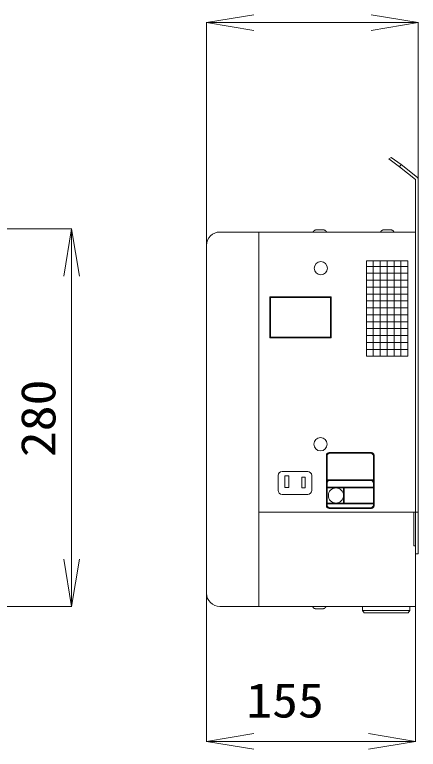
# Model space of a CAD drawing. Units: millimetres, scale not verified. Extents: x -1485 to 1485, y -1050 to 1050.
# Drawn here: x -366 to -67, y -326 to 219 of the extents above; entities that cross this region are included whole.
import ezdxf
from ezdxf.enums import TextEntityAlignment as Align

# ---------------------------------------------------------------- set-up
doc = ezdxf.new("R2010")
doc.units = ezdxf.units.MM
doc.header["$LTSCALE"] = 10
doc.layers.add('0-0_0', color=7, linetype='Continuous', lineweight=18)
doc.styles.add('ＭＳ ゴシック', font='')
doc.styles.get('ＭＳ ゴシック').set_extended_font_data('MS Gothic')

msp = doc.modelspace()

# ---------------------------------------------------------------- linework, layer by layer
at = {"layer": '0-0_0'}
for p, q in [((-101.62, 219.03), (-66.62, 213.19)), ((-223.62, 45.84), (-223.62, 213.37)), ((-188.62, 207.36), (-223.62, 213.19)), ((-188.62, 213.19), (-101.62, 213.19)), ((-66.62, 97.13), (-66.62, 213.37)), ((-88.44, 112.1), (-86.75, 113.19)), ((-86.75, 113.19), (-79.22, 107.98)), ((-80.44, 106.28), (-68.62, 96.83)), ((-67.23, 98.28), (-79.22, 107.98)), ((-66.62, 97.07), (-67.23, 98.28)), ((-66.62, -180.79), (-66.62, 97.07)), ((-389.07, 60.19), (-323.44, 60.19)), ((-329.45, 25.19), (-323.62, 60.19)), ((-184.82, 57.89), (-184.82, -219.81)), ((-68.62, -219.81), (-68.62, 49.77)), ((-223.62, 47.89), (-223.62, -209.81)), ((-105.11, -34.25), (-105.11, 36.42)), ((-99.98, -34.25), (-99.98, 36.42)), ((-94.85, -34.25), (-94.85, 36.42)), ((-89.72, -34.25), (-89.72, 36.42)), ((-84.59, -34.25), (-84.59, 36.42)), ((-79.46, -34.25), (-79.46, 36.42)), ((-105.11, 32.42), (-74.5, 32.42)), ((-105.11, 27.29), (-74.5, 27.29)), ((-323.62, -184.72), (-323.62, 25.19)), ((-105.11, 22.16), (-74.5, 22.16)), ((-105.11, 17.02), (-74.5, 17.02)), ((-105.11, 11.9), (-74.5, 11.9)), ((-176.7, -20.63), (-176.7, 9.8)), ((-176.2, -20.13), (-176.2, 9.3)), ((-105.11, 6.76), (-74.5, 6.76)), ((-105.11, 1.64), (-74.5, 1.64)), ((-105.11, -3.49), (-74.5, -3.49)), ((-105.11, -8.63), (-74.5, -8.63)), ((-176.7, -20.63), (-131.28, -20.63)), ((-176.2, -20.13), (-131.78, -20.13)), ((-105.11, -34.25), (-74.26, -34.25)), ((-134.72, -145.04), (-134.72, -107.62)), ((-134.22, -144.54), (-134.22, -108.12)), ((-132.72, -105.62), (-101.4, -105.62)), ((-132.22, -106.12), (-101.9, -106.12)), ((-99.9, -108.12), (-99.9, -144.54)), ((-99.4, -107.62), (-99.4, -145.04)), ((-167.58, -119.65), (-148.58, -119.65)), ((-170.58, -122.65), (-170.58, -133.65)), ((-145.58, -122.65), (-145.58, -133.65)), ((-132.72, -125.79), (-101.4, -125.79)), ((-132.22, -126.29), (-101.9, -126.29)), ((-99.9, -131.3), (-134.22, -131.3)), ((-99.9, -131.8), (-134.22, -131.8)), ((-122.01, -143.06), (-122.01, -131.8)), ((-121.51, -143.06), (-121.51, -131.8)), ((-148.58, -136.65), (-167.58, -136.65)), ((-99.9, -143.06), (-134.22, -143.06)), ((-99.9, -143.56), (-134.22, -143.56)), ((-101.4, -147.04), (-132.72, -147.04)), ((-101.9, -146.54), (-132.22, -146.54)), ((-66.62, -149.81), (-184.82, -149.81)), ((-70.01, -174.7), (-70.01, -149.81)), ((-70.01, -174.7), (-68.62, -174.7)), ((-317.78, -184.72), (-323.62, -219.72)), ((-68.62, -180.79), (-66.62, -180.79)), ((-223.62, -210.42), (-223.58, -319.98)), ((-380.74, -219.72), (-323.44, -219.72)), ((-213.62, -219.81), (-68.62, -219.81)), ((-107.94, -222.72), (-107.94, -219.81)), ((-107.94, -222.72), (-72.94, -222.72)), ((-107.94, -222.72), (-106.72, -224.41)), ((-72.94, -222.72), (-74.16, -224.41)), ((-72.94, -222.72), (-72.94, -219.8)), ((-68.62, -219.87), (-68.62, -319.98)), ((-106.72, -224.41), (-74.16, -224.41)), ((-103.62, -313.97), (-68.62, -319.8)), ((-188.58, -325.64), (-223.58, -319.8)), ((-188.58, -319.8), (-103.62, -319.8))]:
    msp.add_line(p, q, dxfattribs=at)
for points in [[(-188.62, 219.03), (-223.62, 213.19), (-188.62, 213.19)], [(-101.62, 207.36), (-66.62, 213.19), (-101.62, 213.19)], [(-79.22, 107.98), (-80.44, 106.28), (-88.44, 112.1)], [(-210.68, 57.89), (-68.62, 57.89), (-68.62, 96.83)], [(-317.78, 25.19), (-323.62, 60.19), (-323.62, 25.19)], [(-213.62, 57.89), (-68.62, 57.89), (-68.62, 49.77)], [(-144.05, 58.69), (-144.12, 58.61), (-144.18, 58.53), (-144.24, 58.45), (-144.31, 58.36), (-144.36, 58.27), (-144.42, 58.18), (-144.48, 58.08), (-144.54, 57.99), (-144.59, 57.89), (-134.78, 57.89)], [(-138.09, 59.58), (-141.09, 59.58), (-141.2, 59.58), (-141.3, 59.58), (-141.41, 59.58), (-141.51, 59.57), (-141.6, 59.57), (-141.7, 59.57), (-141.79, 59.56), (-141.88, 59.55), (-141.97, 59.55), (-142.05, 59.54), (-142.14, 59.53), (-142.22, 59.52), (-142.3, 59.51), (-142.38, 59.5), (-142.45, 59.48), (-142.53, 59.47), (-142.6, 59.46), (-142.67, 59.44), (-142.74, 59.43), (-142.8, 59.41), (-142.87, 59.39), (-142.93, 59.37), (-142.99, 59.35), (-143.05, 59.33), (-143.11, 59.31), (-143.17, 59.29), (-143.22, 59.27), (-143.28, 59.25), (-143.33, 59.22), (-143.38, 59.2), (-143.48, 59.14), (-143.57, 59.09), (-143.66, 59.03), (-143.75, 58.97), (-143.83, 58.9), (-143.9, 58.84), (-143.98, 58.76), (-144.05, 58.69)], [(-138.09, 59.58), (-137.99, 59.58), (-137.88, 59.58), (-137.78, 59.58), (-137.68, 59.57), (-137.58, 59.57), (-137.49, 59.57), (-137.4, 59.56), (-137.31, 59.55), (-137.22, 59.55), (-137.13, 59.54), (-137.05, 59.53), (-136.97, 59.52), (-136.89, 59.51), (-136.81, 59.5), (-136.73, 59.48), (-136.66, 59.47), (-136.59, 59.46), (-136.52, 59.44), (-136.45, 59.43), (-136.38, 59.41), (-136.32, 59.39), (-136.26, 59.37), (-136.19, 59.35), (-136.13, 59.33), (-136.08, 59.31), (-136.02, 59.29), (-135.96, 59.27), (-135.91, 59.25), (-135.86, 59.22), (-135.81, 59.2), (-135.71, 59.14), (-135.61, 59.09), (-135.52, 59.03), (-135.44, 58.97), (-135.36, 58.9), (-135.28, 58.84), (-135.21, 58.76), (-135.14, 58.69), (-135.07, 58.61)], [(-135.07, 58.61), (-135.01, 58.53), (-134.94, 58.45), (-134.88, 58.36), (-134.82, 58.27), (-134.76, 58.18), (-134.71, 58.08), (-134.65, 57.99), (-134.59, 57.89)], [(-94.05, 58.69), (-94.12, 58.61), (-94.18, 58.53), (-94.24, 58.45), (-94.31, 58.36), (-94.36, 58.27), (-94.42, 58.18), (-94.48, 58.08), (-94.54, 57.99), (-94.59, 57.89), (-84.78, 57.89)], [(-88.09, 59.58), (-91.09, 59.58), (-91.2, 59.58), (-91.3, 59.58), (-91.41, 59.58), (-91.51, 59.57), (-91.6, 59.57), (-91.7, 59.57), (-91.79, 59.56), (-91.88, 59.55), (-91.97, 59.55), (-92.05, 59.54), (-92.14, 59.53), (-92.22, 59.52), (-92.3, 59.51), (-92.38, 59.5), (-92.45, 59.48), (-92.53, 59.47), (-92.6, 59.46), (-92.67, 59.44), (-92.74, 59.43), (-92.8, 59.41), (-92.87, 59.39), (-92.93, 59.37), (-92.99, 59.35), (-93.05, 59.33), (-93.11, 59.31), (-93.17, 59.29), (-93.22, 59.27), (-93.28, 59.25), (-93.33, 59.22), (-93.38, 59.2), (-93.48, 59.14), (-93.57, 59.09), (-93.66, 59.03), (-93.75, 58.97), (-93.83, 58.9), (-93.9, 58.84), (-93.98, 58.76), (-94.05, 58.69)], [(-88.09, 59.58), (-87.99, 59.58), (-87.88, 59.58), (-87.78, 59.58), (-87.68, 59.57), (-87.58, 59.57), (-87.49, 59.57), (-87.4, 59.56), (-87.31, 59.55), (-87.22, 59.55), (-87.13, 59.54), (-87.05, 59.53), (-86.97, 59.52), (-86.89, 59.51), (-86.81, 59.5), (-86.73, 59.48), (-86.66, 59.47), (-86.59, 59.46), (-86.52, 59.44), (-86.45, 59.43), (-86.38, 59.41), (-86.32, 59.39), (-86.26, 59.37), (-86.19, 59.35), (-86.13, 59.33), (-86.08, 59.31), (-86.02, 59.29), (-85.96, 59.27), (-85.91, 59.25), (-85.86, 59.22), (-85.81, 59.2), (-85.71, 59.14), (-85.61, 59.09), (-85.52, 59.03), (-85.44, 58.97), (-85.36, 58.9), (-85.28, 58.84), (-85.21, 58.76), (-85.14, 58.69), (-85.07, 58.61)], [(-85.07, 58.61), (-85.01, 58.53), (-84.94, 58.45), (-84.88, 58.36), (-84.82, 58.27), (-84.76, 58.18), (-84.71, 58.08), (-84.65, 57.99), (-84.59, 57.89)], [(-105.11, 36.42), (-74.26, 36.42), (-74.26, -34.25)], [(-176.7, 9.8), (-131.28, 9.8), (-131.28, -20.63)], [(-176.2, 9.3), (-131.78, 9.3), (-131.78, -20.13)], [(-74.26, -13.75), (-105.11, -13.75), (-74.26, -13.75)], [(-74.26, -18.88), (-105.11, -18.88), (-74.26, -18.88)], [(-74.26, -24), (-105.11, -24), (-74.26, -24)], [(-74.26, -29.13), (-105.11, -29.13), (-74.26, -29.13)], [(-329.45, -184.72), (-323.62, -219.72), (-323.62, -184.72)], [(-144.46, -220.61), (-144.53, -220.53), (-144.59, -220.45), (-144.66, -220.37), (-144.72, -220.28), (-144.78, -220.19), (-144.84, -220.1), (-144.89, -220.01), (-144.95, -219.91), (-145.01, -219.81)], [(-138.51, -221.5), (-141.51, -221.5), (-141.61, -221.5), (-141.72, -221.5), (-141.82, -221.5), (-141.92, -221.5), (-142.02, -221.49), (-142.11, -221.49), (-142.2, -221.48), (-142.29, -221.47), (-142.38, -221.47), (-142.47, -221.46), (-142.55, -221.45), (-142.63, -221.44), (-142.71, -221.43), (-142.79, -221.42), (-142.87, -221.4), (-142.94, -221.39), (-143.01, -221.38), (-143.08, -221.36), (-143.15, -221.35), (-143.22, -221.33), (-143.28, -221.31), (-143.34, -221.29), (-143.41, -221.27), (-143.47, -221.25), (-143.52, -221.23), (-143.58, -221.21), (-143.64, -221.19), (-143.69, -221.17), (-143.74, -221.14), (-143.79, -221.12), (-143.89, -221.06), (-143.99, -221.01), (-144.08, -220.95), (-144.16, -220.89), (-144.24, -220.82), (-144.32, -220.76), (-144.39, -220.68), (-144.46, -220.61)], [(-138.51, -221.5), (-138.4, -221.5), (-138.3, -221.5), (-138.19, -221.5), (-138.09, -221.5), (-138, -221.49), (-137.9, -221.49), (-137.81, -221.48), (-137.72, -221.47), (-137.63, -221.47), (-137.55, -221.46), (-137.46, -221.45), (-137.38, -221.44), (-137.3, -221.43), (-137.22, -221.42), (-137.15, -221.4), (-137.07, -221.39), (-137, -221.38), (-136.93, -221.36), (-136.86, -221.35), (-136.8, -221.33), (-136.73, -221.31), (-136.67, -221.29), (-136.61, -221.27), (-136.55, -221.25), (-136.49, -221.23), (-136.43, -221.21), (-136.38, -221.19), (-136.32, -221.17), (-136.27, -221.14), (-136.22, -221.12), (-136.12, -221.06), (-136.03, -221.01), (-135.94, -220.95), (-135.85, -220.89), (-135.77, -220.82), (-135.7, -220.76), (-135.62, -220.68), (-135.55, -220.61), (-135.48, -220.53)], [(-135.48, -220.53), (-135.42, -220.45), (-135.36, -220.37), (-135.29, -220.28), (-135.24, -220.19), (-135.18, -220.1), (-135.12, -220.01), (-135.06, -219.91), (-135.01, -219.81)], [(-188.58, -313.97), (-223.58, -319.8), (-188.58, -319.8)], [(-103.62, -325.64), (-68.62, -319.8), (-103.62, -319.8)]]:
    msp.add_lwpolyline(points, dxfattribs=at)
for points in [[(-165.62, -122.98), (-162.62, -122.98), (-162.62, -131.48), (-165.62, -131.48)], [(-152.98, -123.89), (-152.98, -131.89), (-150.48, -131.89), (-150.48, -123.89)]]:
    msp.add_lwpolyline(points, close=True, dxfattribs=at)
for centre, radius in [((-138.85, 31.04), 4.88), ((-139.13, -99.43), 4.93), ((-127.65, -137.43), 5.63)]:
    msp.add_circle(centre, radius, dxfattribs=at)
for centre, radius, start, end in [((-213.62, 47.89), 10, 90, 180), ((-132.72, -107.62), 2, 90, 180), ((-132.22, -108.12), 2, 90, 180), ((-101.9, -108.12), 2, 0, 90), ((-101.4, -107.62), 2, 0, 90), ((-167.58, -122.65), 3, 90, 180), ((-148.58, -122.65), 3, 0, 90), ((-132.72, -127.79), 2, 90, 180), ((-132.22, -128.29), 2, 90, 180), ((-101.9, -128.29), 2, 0, 90), ((-101.4, -127.79), 2, 0, 90), ((-167.58, -133.65), 3, 180, 270), ((-148.58, -133.65), 3, 270, 0), ((-132.72, -145.04), 2, 180, 270), ((-132.22, -144.54), 2, 180, 270), ((-101.9, -144.54), 2, 270, 0), ((-101.4, -145.04), 2, 270, 0), ((-213.62, -209.81), 10, 180, 270)]:
    msp.add_arc(centre, radius, start, end, dxfattribs=at)

# ---------------------------------------------------------------- texts
at = {"layer": '0-0_0', "style": 'ＭＳ ゴシック', "width": 1.1}
msp.add_text('280', height=25.66, rotation=90, dxfattribs=at).set_placement((-327.86, -109.06), align=Align.BOTTOM_LEFT)
msp.add_text('155', height=25.66, dxfattribs=at).set_placement((-194.19, -309.8), align=Align.BOTTOM_LEFT)

doc.saveas('drawing.dxf')
